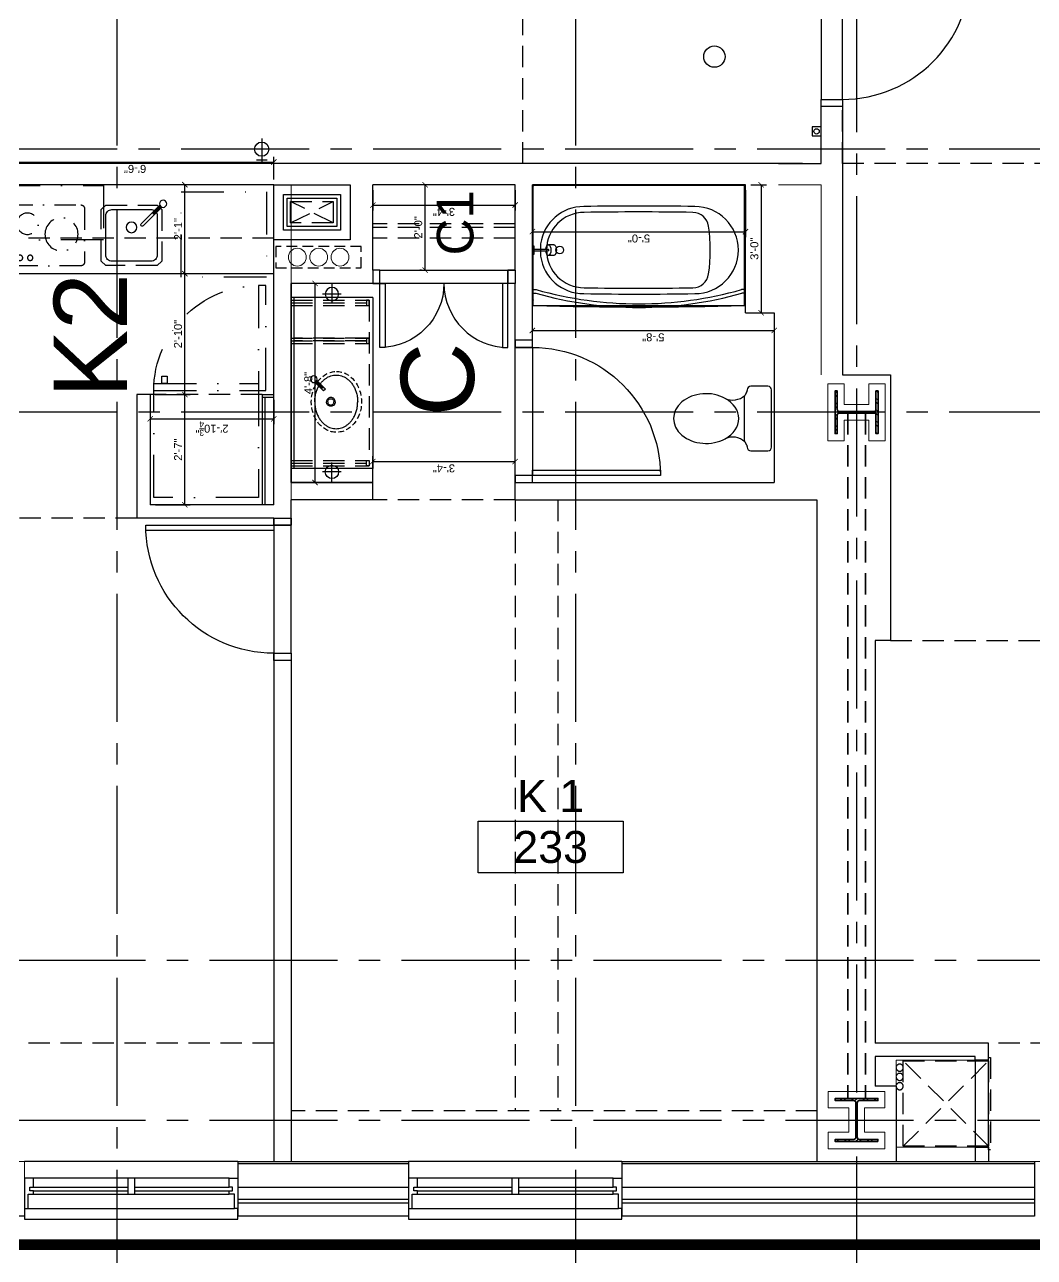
# Model space of a CAD drawing. Header units: inches. Extents: x 12000 to 16048, y 0 to 3185.
# Drawn here: x 15200 to 15484, y 805.7 to 1152.3 of the extents above; entities that cross this region are included whole.
import ezdxf
from ezdxf.enums import TextEntityAlignment as Align

# ---------------------------------------------------------------- set-up
doc = ezdxf.new("R2010")
doc.units = ezdxf.units.IN
doc.header["$LTSCALE"] = 48
doc.header["$MEASUREMENT"] = 0
for name, pattern in [('CENTER2', [1.125, 0.75, -0.125, 0.125, -0.125]), ('DASHDOT2', [0.5, 0.25, -0.125, 0, -0.125]), ('HIDDEN', [0.375, 0.25, -0.125]), ('HIDDEN2', [0.1875, 0.125, -0.0625]), ('PHANTOM2', [1.25, 0.625, -0.125, 0.125, -0.125, 0.125, -0.125])]:
    doc.linetypes.add(name, pattern=pattern)
for name, color, linetype in [('_0_Objects', 8, 'Continuous'), ('A-Clng Mtd Light Fixture', 8, 'Continuous'), ('A-Door', 8, 'Continuous'), ('A-Door-Head', 8, 'Continuous'), ('A-Eqpm', 8, 'Continuous'), ('A-Eqpm-NIC', 8, 'DASHDOT2'), ('A-Flor-ADA', 8, 'PHANTOM2'), ('A-Flor-Case', 8, 'Continuous'), ('A-Flor-Case-Hidden', 8, 'HIDDEN2'), ('A-Flor-Outline', 8, 'Continuous'), ('A-Flor-Ovhd', 8, 'HIDDEN2'), ('A-Flor-Pfix', 8, 'Continuous'), ('A-Flor-Soffit', 8, 'HIDDEN2'), ('A-Flor-Spcl', 8, 'Continuous'), ('A-Flor-Wall Mtd Fixture', 8, 'Continuous'), ('A-Glaz', 8, 'Continuous'), ('A-Glaz-Sill', 8, 'Continuous'), ('A-Grid(3-32)', 8, 'CENTER2'), ('A-HVAC', 8, 'HIDDEN2'), ('A-Site-Property', 8, 'PHANTOM2'), ('A-Tag-Rm(3-32)', 8, 'Continuous'), ('A-Wall-Full', 8, 'Continuous'), ('A-Wall-Hatch', 8, 'Continuous')]:
    doc.layers.add(name, color=color, linetype=linetype)
for name, color, linetype, lineweight in [('A-Detl-Hatch', 8, 'Continuous', 18), ('S-Detl-Hatch', 8, 'Continuous', 18), ('S-Detl-Wide', 8, 'Continuous', 35)]:
    doc.layers.add(name, color=color, linetype=linetype, lineweight=lineweight)
doc.layers.add('G-Anno-Nplt', color=8, linetype='Continuous', lineweight=18, plot=False)
doc.layers.add('G-Anno-View', color=8, linetype='Continuous', lineweight=18, plot=False)
doc.styles.add('G1DIM', font='arial.ttf')
doc.styles.get("Standard").update_dxf_attribs({"font": 'arial.ttf'})
doc.dimstyles.new('Aec-Arch-I-96', dxfattribs={"dimscale": 96, "dimtxt": 0.09375, "dimasz": 0.0625, "dimexe": 0.0625, "dimexo": 0.0625, "dimgap": 0.03125, "dimtad": 1, "dimdec": 3, "dimzin": 3, "dimdsep": 46, "dimlunit": 4, "dimtxsty": 'G1DIM', "dimblk": 'ARCHTICK', "dimcen": 0.09375, "dimclrd": 256, "dimclre": 256, "dimclrt": 256, "dimazin": 2, "dimtfac": 0.75, "dimtdec": 3, "dimtix": 1, "dimtmove": 2, "dimatfit": 2, "dimldrblk": 'OPEN90', "dimfxl": 0.0625, "dimtolj": 1, "dimtzin": 0, "dimarcsym": 0})

# ---------------------------------------------------------------- blocks, each defined once
blk = doc.blocks.new('EXTERIOR WINDOW')
at = {"layer": 'A-Glaz'}
for p, q in [((3829.83, -10349.67), (3856.33, -10349.67)), ((3829.83, -10350.67), (3856.33, -10350.67)), ((3829.83, -10351.67), (3884.83, -10351.67)), ((3858.33, -10349.67), (3884.83, -10349.67)), ((3858.33, -10350.67), (3884.83, -10350.67))]:
    blk.add_line(p, q, dxfattribs=at)
for points in [[(3829.83, -10349.67), (3829.83, -10347.17), (3827.33, -10347.17), (3827.33, -10355.67), (3828.33, -10355.67), (3828.33, -10351.67), (3829.83, -10351.67), (3829.83, -10350.67), (3828.83, -10350.67), (3828.83, -10349.67), (3829.83, -10349.67)], [(3884.83, -10349.67), (3884.83, -10347.17), (3887.33, -10347.17), (3887.33, -10355.67), (3886.33, -10355.67), (3886.33, -10351.67), (3884.83, -10351.67), (3884.83, -10350.67), (3885.83, -10350.67), (3885.83, -10349.67), (3884.83, -10349.67)]]:
    blk.add_lwpolyline(points, dxfattribs=at)
blk.add_lwpolyline([(3858.33, -10347.17), (3856.33, -10347.17), (3856.33, -10351.67), (3858.33, -10351.67)], close=True, dxfattribs=at)
at = {"layer": 'A-Glaz-Sill'}
for p, q in [((3887.33, -10342.42), (3827.33, -10342.42)), ((3884.83, -10347.17), (3829.83, -10347.17)), ((3828.33, -10355.67), (3886.33, -10355.67))]:
    blk.add_line(p, q, dxfattribs=at)
blk.add_lwpolyline([(3827.33, -10355.67), (3827.33, -10358.67), (3887.33, -10358.67), (3887.33, -10355.67)], dxfattribs=at)
blk = doc.blocks.new('2ND FLOOR CORE & SHELL')
at = {"layer": 'A-Wall-Full'}
for p, q in [((11244.5, -9209.36), (11244.5, -9224.73)), ((11244.5, -9209.38), (11292.5, -9209.38)), ((11292.5, -9209.36), (11292.5, -9224.73)), ((11352.5, -9209.36), (11352.5, -9224.73)), ((11352.5, -9209.38), (11468.5, -9209.38)), ((11468.5, -9209.38), (11468.5, -9224.75)), ((11184.5, -9224.75), (11080.5, -9224.75)), ((11292.5, -9224.75), (11244.5, -9224.75)), ((11468.5, -9224.75), (11352.5, -9224.75))]:
    blk.add_line(p, q, dxfattribs=at)
at = {"layer": 'A-Wall-Hatch'}
for p, q in [((11244.5, -9210), (11292.5, -9210)), ((11352.5, -9210), (11468.5, -9210)), ((11244.5, -9216.63), (11292.5, -9216.63)), ((11352.5, -9216.63), (11468.5, -9216.63)), ((11292.5, -9220.13), (11244.5, -9220.13)), ((11292.5, -9221.13), (11244.5, -9221.13)), ((11468.5, -9220.13), (11352.5, -9220.13)), ((11468.5, -9221.13), (11352.5, -9221.13))]:
    blk.add_line(p, q, dxfattribs=at)
for p in [(7357.17, 1133.05), (7465.17, 1133.05)]:
    blk.add_blockref('EXTERIOR WINDOW', p)
blk = doc.blocks.new('*U10')
at = {"layer": 'A-Detl-Hatch'}
h = blk.add_hatch(dxfattribs=at)
h.set_pattern_fill('ANSI32', color=256, scale=6, style=0)
h.set_pattern_definition([(45, (0, -6.06), (-1.591, 1.591), []), (45, (1.0607, -6.06), (-1.591, 1.591), [])])
edge = h.paths.add_edge_path()
edge.add_line((6, -12.12), (6, -11.515))
edge.add_line((6, -11.515), (0.795, -11.515))
edge.add_arc((0.795, -10.915), 0.6, 180, 270, ccw=False)
edge.add_line((0.195, -10.915), (0.195, -1.205))
edge.add_arc((0.795, -1.205), 0.6, 90, 180, ccw=False)
edge.add_line((0.795, -0.605), (6, -0.605))
edge.add_line((6, -0.605), (6, 0))
edge.add_line((6, 0), (-6, 0))
edge.add_line((-6, 0), (-6, -0.605))
edge.add_line((-6, -0.605), (-0.795, -0.605))
edge.add_arc((-0.795, -1.205), 0.6, 0, 90, ccw=False)
edge.add_line((-0.195, -1.205), (-0.195, -10.915))
edge.add_arc((-0.795, -10.915), 0.6, 270, 360, ccw=False)
edge.add_line((-0.795, -11.515), (-6, -11.515))
edge.add_line((-6, -11.515), (-6, -12.12))
edge.add_line((-6, -12.12), (6, -12.12))
at = {"linetype": 'ByBlock'}
blk.add_lwpolyline([(6, -12.12), (6, -11.515), (0.795, -11.515, -0.4142136), (0.195, -10.915), (0.195, -1.205, -0.4142136), (0.795, -0.605), (6, -0.605), (6, 0), (-6, 0), (-6, -0.605), (-0.795, -0.605, -0.4142136), (-0.195, -1.205), (-0.195, -10.915, -0.4142136), (-0.795, -11.515), (-6, -11.515), (-6, -12.12)], format="xyb", close=True, dxfattribs=at)
blk = doc.blocks.new('W12X65')
at = {"layer": 'S-Detl-Hatch'}
blk.add_lwpolyline([(13860.59, -7310.28), (13860.59, -7305.67), (13854.79, -7305.67), (13854.79, -7298.76), (13860.59, -7298.76), (13860.59, -7294.16), (13844.59, -7294.16), (13844.59, -7298.76), (13850.4, -7298.76), (13850.4, -7305.67), (13844.59, -7305.67), (13844.59, -7310.28)], close=True, dxfattribs=at)
at = {"layer": 'S-Detl-Wide'}
blk.add_blockref('*U10', (13852.59, -7296.16), dxfattribs=at)
blk = doc.blocks.new('2ND FLOOR - STRUCTURAL GRID')
at = {"layer": 'A-Grid(3-32)'}
for p, q in [((11210.5, -9409.77), (11210.5, -7426.01)), ((11339.5, -9409.77), (11339.5, -7426.01)), ((11418.5, -7426.01), (11418.5, -9409.77)), ((11912.5, -8924.75), (8104.5, -8924.75)), ((11912.5, -8998.75), (8104.5, -8998.75)), ((8104.5, -9152.75), (11912.5, -9152.75)), ((8104.5, -9197.75), (11912.5, -9197.75))]:
    blk.add_line(p, q, dxfattribs=at)
at = {"layer": 'S-Detl-Wide', "linetype": 'HIDDEN2'}
for p, q in [((11416, -8998.95), (11416, -9191.69)), ((11421, -8998.95), (11421, -9191.69))]:
    blk.add_line(p, q, dxfattribs=at)
at = {"rotation": 90}
blk.add_blockref('W12X65', (4116.28, -22851.34), dxfattribs=at)
blk.add_blockref('W12X65', (-2434.1, -1895.53))
blk = doc.blocks.new('36in door')
blk.add_lwpolyline([(-1.5, -36), (0, -36), (0, 0), (-1.5, 0)], close=True)
blk.add_arc((0, 0), 36, 180, 270)
blk = doc.blocks.new('HVAC UNIT NICHE')
at = {"layer": 'A-Door-Head'}
blk.add_lwpolyline([(4, 0), (28.5, 0), (28.5, -3.75), (4, -3.75)], close=True, dxfattribs=at)
at = {"layer": 'A-HVAC'}
for p, q in [((4.25, 0), (28.25, -24)), ((4.25, -24), (28.25, 0))]:
    blk.add_line(p, q, dxfattribs=at)
for points in [[(3.25, 0), (29.25, 0), (29.25, 0.5), (3.25, 0.5)], [(4.25, -24), (28.25, -24), (28.25, 0), (4.25, 0)]]:
    blk.add_lwpolyline(points, close=True, dxfattribs=at)
for centre in [(21.13, -25), (23.75, -25), (26.36, -25)]:
    blk.add_circle(centre, 1, dxfattribs=at)
at = {"layer": 'A-Wall-Full'}
for p, q in [((4, 0), (0, 0)), ((4, -3.75), (4, 0)), ((28.5, 0), (33.25, 0)), ((28.5, -3.75), (28.5, 0)), ((33.25, 0), (33.25, -26)), ((4, -3.75), (0, -3.75)), ((28.5, -3.75), (29.5, -3.75)), ((29.5, -3.75), (29.5, -26))]:
    blk.add_line(p, q, dxfattribs=at)
at = {"layer": 'G-Anno-Nplt'}
blk.add_lwpolyline([(4, 0), (4, -26), (28.5, -26), (28.5, 0)], close=True, dxfattribs=at)
blk = doc.blocks.new('ADA King Suite')
at = {"layer": 'A-Door'}
blk.add_lwpolyline([(0, -47), (0, -45), (6, -45), (6, -47)], close=True, dxfattribs=at)
at = {"layer": 'A-Door-Head'}
blk.add_lwpolyline([(0, -9), (0, -45), (6, -45), (6, -9)], close=True, dxfattribs=at)
at = {"layer": 'A-Flor-ADA', "linetype": 'HIDDEN2'}
blk.add_lwpolyline([(6, -9), (66, -9), (66, -63), (6, -63)], close=True, dxfattribs=at)
at = {"layer": 'A-Flor-Soffit'}
for p, q in [((19.56, -197.12), (136.89, -197.12)), ((136.89, -310.37), (47.13, -310.37))]:
    blk.add_line(p, q, dxfattribs=at)
at = {"layer": 'A-Wall-Full'}
for p, q in [((0, -63), (0, -45)), ((0, -45), (6, -45)), ((6, -45), (6, -122.45)), ((-11.95, -63), (0, -63)), ((6, -122.45), (19.56, -122.45)), ((19.56, -122.45), (19.56, -197.12)), ((19.56, -197.12), (15.25, -197.12)), ((15.25, -197.12), (15.25, -310.37)), ((21.13, -310.37), (15.25, -310.37)), ((21.13, -314.12), (15.25, -314.12)), ((15.25, -314.12), (15.25, -322.44)), ((21.13, -322.44), (15.25, -322.44)), ((21.13, -322.44), (21.13, -343.62))]:
    blk.add_line(p, q, dxfattribs=at)
at = {"layer": 'G-Anno-Nplt'}
for p, q in [((-11.95, -69), (0, -69)), ((0, -69), (0, -122.45)), ((-11.95, -343.62), (267.64, -343.62))]:
    blk.add_line(p, q, dxfattribs=at)
at = {"xscale": -1, "rotation": 270}
blk.add_blockref('HVAC UNIT NICHE', (47.13, -343.62), dxfattribs=at)
at = {"layer": 'A-Door', "extrusion": (0, 0, -1), "xscale": -1, "zscale": -1, "rotation": 270}
blk.add_blockref('36in door', (-6, -9), dxfattribs=at)
blk = doc.blocks.new('refrigerator')
blk.add_line((-30.125, 0), (-30.125, -29.5))
for points in [[(-32.125, -29.5), (0, -29.5), (0, 0), (-32.125, 0)], [(-34.125, -3.75), (-32.125, -3.75), (-32.125, -2.25), (-34.125, -2.25)], [(-59.625, -31.5), (-59.625, -29.5), (-30.125, -29.5), (-30.125, -31.5)]]:
    blk.add_lwpolyline(points, close=True)
blk.add_arc((-30.125, -29.5), 29.5, 90, 183.88744)
blk = doc.blocks.new('kitchen faucet')
for p, q in [((0.93, 0.38), (8.38, 0.38)), ((1, 0.12), (4, 0.12)), ((4, -0.12), (4, 0.12)), ((0.93, -0.38), (8.38, -0.38)), ((1, -0.12), (4, -0.12))]:
    blk.add_line(p, q)
blk.add_circle((0, 0), 1)
blk.add_arc((8.38, 0), 0.375, 270, 90)
blk = doc.blocks.new('kitchen sink')
blk.add_lwpolyline([(-14.94, -6.97, 0.143329), (-14, -7.25), (-3, -7.25, 0.414214), (-1.25, -5.5), (-1.25, 5.5, 0.414214), (-3, 7.25), (-14, 7.25, 0.414214), (-15.75, 5.5), (-15.75, -5.5, 0.143329), (-15.47, -6.44, 0.143329)], format="xyb")
blk.add_circle((-10.75, 0), 1.5)
at = {"layer": 'A-Flor-Case-Hidden'}
for p, q in [((-15.75, 8.5), (-17, 7.25)), ((-1.25, 8.5), (0, 7.25)), ((-16.64, -7.61), (-17, -7.25)), ((-15.75, -8.5), (-16.11, -8.14)), ((-1.25, -8.5), (0, -7.25))]:
    blk.add_line(p, q, dxfattribs=at)
for points in [[(-17, 7.25), (-17, -7.25)], [(-1.25, 8.5), (-15.75, 8.5)], [(0, -7.25), (0, 7.25)], [(-15.75, -8.5), (-1.25, -8.5)]]:
    blk.add_lwpolyline(points, dxfattribs=at)
at = {"rotation": 45.00000000000001}
blk.add_blockref('kitchen faucet', (-17.38, -8.88), dxfattribs=at)
blk = doc.blocks.new('cooktop')
at = {"ltscale": 0.5}
blk.add_lwpolyline([(-7.56, -21.5), (7.56, -21.5, 0.414214), (8.56, -20.5), (8.56, -1, 0.414214), (7.56, 0), (-7.56, 0, 0.414214), (-8.56, -1), (-8.56, -20.5, 0.414214)], format="xyb", close=True, dxfattribs=at)
for centre, radius in [((-3.27, -5.47), 3), ((6.32, -3.4), 0.75), ((6.32, -6.24), 0.75), ((-0.31, -15.05), 4.66)]:
    blk.add_circle(centre, radius, dxfattribs=at)
blk = doc.blocks.new('_ArchTick')
at = {"linetype": 'ByBlock', "const_width": 0.15}
blk.add_lwpolyline([(-0.5, -0.5), (0.5, 0.5)], dxfattribs=at)
blk = doc.blocks.new('*D134')
at = {"layer": 'Defpoints', "transparency": 16777216}
for p in [(-90, 34.75), (-59, 34.87), (-59, 25.02)]:
    blk.add_point(p, dxfattribs=at)
at = {"layer": 'G-Anno-Nplt', "lineweight": -2, "transparency": 16777216}
for p, q in [((-90, 33.25), (-90, 23.52)), ((-59, 33.37), (-59, 23.52)), ((-90, 25.02), (-59, 25.02))]:
    blk.add_line(p, q, dxfattribs=at)
at = {"layer": 'G-Anno-Nplt', "lineweight": -2, "transparency": 16777216, "xscale": 1.5, "yscale": 1.5, "zscale": 1.5, "rotation": 180}
blk.add_blockref('_ArchTick', (-90, 25.02), dxfattribs=at)
at = {"layer": 'G-Anno-Nplt', "lineweight": -2, "transparency": 16777216, "xscale": 1.5, "yscale": 1.5, "zscale": 1.5}
blk.add_blockref('_ArchTick', (-59, 25.02), dxfattribs=at)
at = {"layer": 'G-Anno-Nplt', "transparency": 16777216, "insert": (-74.5, 26.9), "char_height": 2.25, "attachment_point": 5, "style": 'G1DIM'}
blk.add_mtext('\\A1;2\'-7"', dxfattribs=at)
blk = doc.blocks.new('_Open90')
at = {"linetype": 'ByBlock', "lineweight": -2}
for p, q in [((0, 0), (-1, 0)), ((-0.5, 0.5), (0, 0)), ((0, 0), (-0.5, -0.5))]:
    blk.add_line(p, q, dxfattribs=at)
blk = doc.blocks.new('*D135')
at = {"layer": 'Defpoints', "transparency": 16777216}
for p in [(-59, 34.75), (-25, 34.75), (-25, 25.02)]:
    blk.add_point(p, dxfattribs=at)
at = {"layer": 'G-Anno-Nplt', "lineweight": -2, "transparency": 16777216}
for p, q in [((-59, 33.25), (-59, 23.52)), ((-25, 33.25), (-25, 23.52)), ((-59, 25.02), (-25, 25.02))]:
    blk.add_line(p, q, dxfattribs=at)
at = {"layer": 'G-Anno-Nplt', "lineweight": -2, "transparency": 16777216, "xscale": 1.5, "yscale": 1.5, "zscale": 1.5, "rotation": 180}
blk.add_blockref('_ArchTick', (-59, 25.02), dxfattribs=at)
at = {"layer": 'G-Anno-Nplt', "lineweight": -2, "transparency": 16777216, "xscale": 1.5, "yscale": 1.5, "zscale": 1.5}
blk.add_blockref('_ArchTick', (-25, 25.02), dxfattribs=at)
at = {"layer": 'G-Anno-Nplt', "transparency": 16777216, "insert": (-42, 26.92), "char_height": 2.25, "attachment_point": 5, "style": 'G1DIM'}
blk.add_mtext('\\A1;2\'-10"', dxfattribs=at)
blk = doc.blocks.new('*D136')
at = {"layer": 'Defpoints', "transparency": 16777216}
for p in [(-59, 34.75), (-65.84, 0), (-59, 0)]:
    blk.add_point(p, dxfattribs=at)
at = {"layer": 'G-Anno-Nplt', "lineweight": -2, "transparency": 16777216}
for p, q in [((-60.5, 34.75), (-67.34, 34.75)), ((-65.84, 34.75), (-65.84, 0)), ((-60.5, 0), (-67.34, 0))]:
    blk.add_line(p, q, dxfattribs=at)
at = {"layer": 'G-Anno-Nplt', "lineweight": -2, "transparency": 16777216, "xscale": 1.5, "yscale": 1.5, "zscale": 1.5}
for p, rotation in [((-65.84, 34.75), 90), ((-65.84, 0), 270)]:
    blk.add_blockref('_ArchTick', p, dxfattribs=dict(at, rotation=rotation))
at = {"layer": 'G-Anno-Nplt', "transparency": 16777216, "insert": (-68.6, 17.37), "char_height": 2.25, "attachment_point": 5, "rotation": 90, "style": 'G1DIM'}
blk.add_mtext('\\A1;2\'-10{\\H0.750000x;\\S3/4;}"', dxfattribs=at)
blk = doc.blocks.new('*D137')
at = {"layer": 'Defpoints', "transparency": 16777216}
for p in [(-25, 25.02), (0, 25.02), (0, 25.02)]:
    blk.add_point(p, dxfattribs=at)
at = {"layer": 'G-Anno-Nplt', "lineweight": -2, "transparency": 16777216}
blk.add_line((-25, 25.02), (0, 25.02), dxfattribs=at)
at = {"layer": 'G-Anno-Nplt', "lineweight": -2, "transparency": 16777216, "xscale": 1.5, "yscale": 1.5, "zscale": 1.5, "rotation": 180}
blk.add_blockref('_ArchTick', (-25, 25.02), dxfattribs=at)
at = {"layer": 'G-Anno-Nplt', "lineweight": -2, "transparency": 16777216, "xscale": 1.5, "yscale": 1.5, "zscale": 1.5}
blk.add_blockref('_ArchTick', (0, 25.02), dxfattribs=at)
at = {"layer": 'G-Anno-Nplt', "transparency": 16777216, "insert": (-12.5, 26.9), "char_height": 2.25, "attachment_point": 5, "style": 'G1DIM'}
blk.add_mtext('\\A1;2\'-1"', dxfattribs=at)
blk = doc.blocks.new('*D138')
at = {"layer": 'Defpoints', "transparency": 16777216}
for p in [(0, 78), (0, 0), (6.36, 0)]:
    blk.add_point(p, dxfattribs=at)
at = {"layer": 'G-Anno-Nplt', "lineweight": -2, "transparency": 16777216}
for p, q in [((1.5, 78), (7.86, 78)), ((6.36, 78), (6.36, 0)), ((1.5, 0), (7.86, 0))]:
    blk.add_line(p, q, dxfattribs=at)
at = {"layer": 'G-Anno-Nplt', "lineweight": -2, "transparency": 16777216, "xscale": 1.5, "yscale": 1.5, "zscale": 1.5}
for p, rotation in [((6.36, 78), 90), ((6.36, 0), 270)]:
    blk.add_blockref('_ArchTick', p, dxfattribs=dict(at, rotation=rotation))
at = {"layer": 'G-Anno-Nplt', "transparency": 16777216, "insert": (4.46, 39), "char_height": 2.25, "attachment_point": 5, "rotation": 90, "style": 'G1DIM'}
blk.add_mtext('\\A1;6\'-6"', dxfattribs=at)
blk = doc.blocks.new('shower head')
for p, q in [((0.5, 0.25), (4.48, 0.25)), ((6.04, 1.5), (4.5, 1.5)), ((0.5, -0.25), (4.48, -0.25)), ((6.02, -1.5), (4.49, -1.5))]:
    blk.add_line(p, q)
blk.add_lwpolyline([(0, -1.12), (0.5, -1.12), (0.5, 1.12), (0, 1.12)], close=True)
at = {"extrusion": (0, 0, -1)}
for centre, start_param, end_param in [((4.5, 0), 4.878708, 10.826996), ((6.02, 0), 6.265998, 9.430839)]:
    blk.add_ellipse(centre, major_axis=(0, 1.5), ratio=0.483735, start_param=start_param, end_param=end_param, dxfattribs=at)
blk.add_open_spline([(4.48, 0.25), (4.49, 0.2), (4.49, 0.16), (4.49, 0.11), (4.5, 0.04), (4.5, -0.04), (4.49, -0.11), (4.49, -0.16), (4.49, -0.21), (4.48, -0.25)], degree=3, knots=[7.6339989, 7.6339989, 7.6339989, 7.6339989, 7.7552894, 7.7552894, 7.7552894, 7.9540134, 7.9540134, 7.9540134, 8.074038, 8.074038, 8.074038, 8.074038])
blk = doc.blocks.new('shower curtain rod')
for p, q in [((-59.75, 0), (-60, 0)), ((-59.75, -2.5), (-59.75, 0)), ((-0.25, 0), (0, 0)), ((-0.25, -2.5), (-0.25, 0)), ((-59.75, -2.5), (-60, -2.5)), ((-59.75, -0.75), (-58.86, -0.75)), ((-59.75, -1.75), (-59, -1.75)), ((-0.25, -0.75), (-1.14, -0.75)), ((-0.25, -1.75), (-1, -1.75)), ((-0.25, -2.5), (0, -2.5))]:
    blk.add_line(p, q)
for centre, radius, start, end in [((-30, 101.37), 107.12, 254.2934, 285.7066), ((-30, 101.34), 106.09, 254.2167, 285.7833)]:
    blk.add_arc(centre, radius, start, end)
blk = doc.blocks.new('tub plan')
for p, q in [((0.12, -32.25), (0.12, -0.31)), ((59.44, -0.12), (0.31, -0.12)), ((59.63, -32.25), (59.63, -0.31)), ((2.25, -16.5), (2.25, -20)), ((-0.07, -33.87), (59.81, -33.87)), ((0.19, -33.86), (0.19, -32.36)), ((59.56, -33.86), (59.56, -32.36))]:
    blk.add_line(p, q)
blk.add_circle((7.62, -18.25), 1.09)
for centre, radius, start, end in [((0.31, -0.31), 0.188, 90, 180), ((59.44, -0.31), 0.188, 0, 90), ((14.37, -18.25), 12.25, 90, 171.7868), ((30, -982.48), 976.6, 89.08325, 90.91675), ((45.62, -18.25), 12.25, 270, 90), ((14.5, -18.25), 10.59, 90, 180), ((29.77, -940.73), 933.2, 89.06218, 90.93782), ((45.05, -12.16), 4.5, 8.0478, 90), ((1.97, -18.25), 48, 351.9522, 8.0478), ((14.37, -18.25), 12.25, 188.2132, 270), ((14.5, -18.25), 10.59, 180, 270), ((45.05, -24.34), 4.5, 270, 351.9522), ((30, 945.98), 976.6, 269.08325, 270.91675), ((29.77, 904.23), 933.2, 269.06218, 270.93782), ((0.25, -32.25), 0.13, 180, 241.143), ((0.25, -33.69), 0.13, 246.6399, 270), ((29.87, 1136.13), 1170.38, 268.54955, 271.45045), ((59.5, -32.25), 0.13, 298.857, 0), ((59.81, -33.81), 0.06, 270, 0)]:
    blk.add_arc(centre, radius, start, end)
at = {"layer": 'A-Flor-Pfix'}
blk.add_blockref('shower head', (-0.07, -18.25), dxfattribs=at)
at = {"layer": 'A-Flor-Spcl'}
blk.add_blockref('shower curtain rod', (59.87, -28.62), dxfattribs=at)
blk = doc.blocks.new('Toiliet American Std Cadet Pro')
for p, q in [((0, 8.06), (0, -8.06)), ((5.84, 9.06), (1, 9.06)), ((6.84, 7.9), (6.84, 8.06)), ((7.53, 6.52), (7, 7.36)), ((7.69, -5.98), (7.69, 5.98)), ((7, -7.36), (7.53, -6.52)), ((1, -9.06), (5.84, -9.06)), ((6.84, -8.06), (6.84, -7.9))]:
    blk.add_line(p, q)
for centre, radius, start, end in [((1, 8.06), 1, 90, 180), ((5.84, 8.06), 1, 0, 90), ((7.84, 7.9), 1, 180, 212.4157), ((6.69, 5.98), 1, 0, 32.4157), ((10.89, 10.1), 4.91, 226.8784, 295.5831), ((10.89, -10.1), 4.91, 64.417, 133.1217), ((6.69, -5.98), 1, 327.5844, 0), ((1, -8.06), 1, 180, 270), ((5.84, -8.06), 1, 270, 0), ((7.84, -7.9), 1, 147.5844, 180)]:
    blk.add_arc(centre, radius, start, end)
for start_param, end_param in [(4.086017, 8.480354), (2.197169, 4.086017)]:
    blk.add_ellipse((18.39, 0), major_axis=(9.17, 0), ratio=0.762999, start_param=start_param, end_param=end_param)
blk = doc.blocks.new('wall sconce')
for p, q in [((-1, 0), (4.625, 0)), ((2, -2.625), (2, 2.625))]:
    blk.add_line(p, q)
blk.add_circle((2, 0), 1.875)
blk = doc.blocks.new('sink1915rear')
for p, q in [((-6, -4.54), (-3.61, -6.94)), ((-5.78, -4.41), (-3.96, -6.23)), ((-5.6, -4.24), (-3.78, -6.05)), ((-5.47, -4.01), (-3.08, -6.41)), ((-3.96, -6.23), (-3.78, -6.05)), ((-3.61, -6.94), (-3.08, -6.41))]:
    blk.add_line(p, q)
blk.add_circle((-6.35, -3.67), 0.938)
for points, knots in [([(-5.07, -5.48), (-5.16, -5.54), (-5.5, -5.8), (-6.03, -6.29), (-6.6, -6.99), (-7.03, -7.71), (-7.32, -8.45), (-7.5, -9.2), (-7.56, -9.95), (-7.5, -10.7), (-7.32, -11.45), (-7.03, -12.19), (-6.6, -12.91), (-6.03, -13.61), (-5.33, -14.26), (-4.48, -14.84), (-3.5, -15.33), (-2.41, -15.7), (-1.23, -15.95), (-0.41, -15.98), (0, -15.99)], [5.387657, 5.387657, 5.387657, 5.387657, 5.72094, 6.671915, 7.55893, 8.391939, 9.182354, 9.943851, 10.690053, 11.436458, 12.198524, 12.989815, 13.823917, 14.712127, 15.664288, 16.687236, 17.780855, 18.938437, 20.147416, 21.38303, 21.38303, 21.38303, 21.38303]), ([(0, -3.91), (-0.41, -3.93), (-1.23, -3.96), (-2.41, -4.2), (-3.48, -4.57), (-4.13, -4.89), (-4.43, -5.06)], [0, 0, 0, 0, 1.238365, 2.448444, 3.606048, 4.621257, 4.621257, 4.621257, 4.621257])]:
    blk.add_open_spline(points, degree=3, knots=knots)
for points in [[(0, -3.91), (1.24, -3.99), (2.42, -4.23), (3.52, -4.61), (4.49, -5.1), (5.33, -5.68), (6.03, -6.32), (6.59, -7.01), (7.01, -7.73), (7.31, -8.46), (7.48, -9.21), (7.54, -9.95), (7.48, -10.69), (7.31, -11.44), (7.01, -12.17), (6.59, -12.89), (6.03, -13.58), (5.33, -14.22), (4.49, -14.81), (3.51, -15.3), (2.42, -15.67), (1.23, -15.91), (0, -15.99)], [(0, -9.7), (-0.48, -9.61), (-0.88, -9.34), (-1.15, -8.93), (-1.25, -8.45), (-1.15, -7.97), (-0.88, -7.57), (-0.48, -7.3), (0, -7.2)], [(0, -7.58), (-0.33, -7.64), (-0.62, -7.83), (-0.81, -8.12), (-0.87, -8.45), (-0.81, -8.79), (-0.62, -9.07), (-0.33, -9.26), (0, -9.33)], [(0, -9.7), (0.48, -9.61), (0.88, -9.34), (1.15, -8.93), (1.25, -8.45), (1.15, -7.97), (0.88, -7.57), (0.48, -7.3), (0, -7.2)], [(0, -7.58), (0.33, -7.64), (0.62, -7.83), (0.81, -8.12), (0.88, -8.45), (0.81, -8.79), (0.62, -9.07), (0.33, -9.26), (0, -9.33)]]:
    blk.add_spline(points, degree=3)
at = {"layer": 'A-Flor-Case-Hidden', "linetype": 'HIDDEN2', "ltscale": 0.25, "extrusion": (0, 0, -1)}
blk.add_ellipse((0, -10.01), major_axis=(-8.56, 0), ratio=0.824818, dxfattribs=at)
blk = doc.blocks.new('41in Std Vanity')
at = {"layer": 'A-Flor-Case'}
for p, q in [((23, 52), (0, 52)), ((0.75, 4), (0.75, 52)), ((23, 4), (23, 52)), ((23, 4), (0, 4))]:
    blk.add_line(p, q, dxfattribs=at)
at = {"layer": 'A-Flor-Case-Hidden'}
for p, q in [((0, 51.25), (22, 51.25)), ((0, 50.5), (21.25, 50.5)), ((0, 49.75), (21.25, 49.75)), ((22, 4.75), (22, 51.125)), ((0, 16.875), (21.25, 16.875)), ((0, 16.125), (21.25, 16.125)), ((0, 15.375), (22, 15.375)), ((21.25, 16.125), (0.75, 16.125)), ((21.25, 15.375), (0.75, 15.375)), ((0, 6.25), (21.25, 6.25)), ((0, 5.5), (21.25, 5.5)), ((0, 4.75), (22, 4.75))]:
    blk.add_line(p, q, dxfattribs=at)
for points in [[(21.25, 49.75), (22, 49.75), (22, 51.25), (21.25, 51.25)], [(21.25, 16.875), (22, 16.875), (22, 15.375), (21.25, 15.375)], [(21.25, 6.25), (22, 6.25), (22, 4.75), (21.25, 4.75)]]:
    blk.add_lwpolyline(points, close=True, dxfattribs=at)
at = {"layer": 'A-Wall-Full'}
for p, q in [((0, 0), (0, 56)), ((0, 56), (23, 56)), ((23, 0), (0, 0))]:
    blk.add_line(p, q, dxfattribs=at)
at = {"layer": 'A-Flor-Pfix', "rotation": 90}
blk.add_blockref('sink1915rear', (2.736, 33.312), dxfattribs=at)
at = {"layer": 'A-Flor-Wall Mtd Fixture', "xscale": -1, "rotation": 90}
blk.add_blockref('wall sconce', (11.5, 55), dxfattribs=at)
at = {"layer": 'A-Flor-Wall Mtd Fixture', "rotation": 90}
blk.add_blockref('wall sconce', (11.5, 1), dxfattribs=at)
blk = doc.blocks.new('*D100')
at = {"layer": 'Defpoints', "transparency": 16777216}
for p in [(4.88, 128.67), (60.88, 129.13), (60.88, 129.13)]:
    blk.add_point(p, dxfattribs=at)
at = {"layer": 'G-Anno-Nplt', "lineweight": -2, "transparency": 16777216}
for p, q in [((4.88, 130.17), (4.88, 130.63)), ((4.88, 129.13), (60.88, 129.13))]:
    blk.add_line(p, q, dxfattribs=at)
at = {"layer": 'G-Anno-Nplt', "lineweight": -2, "transparency": 16777216, "xscale": 1.5, "yscale": 1.5, "zscale": 1.5, "rotation": 180}
blk.add_blockref('_ArchTick', (4.88, 129.13), dxfattribs=at)
at = {"layer": 'G-Anno-Nplt', "lineweight": -2, "transparency": 16777216, "xscale": 1.5, "yscale": 1.5, "zscale": 1.5}
blk.add_blockref('_ArchTick', (60.88, 129.13), dxfattribs=at)
at = {"layer": 'G-Anno-Nplt', "transparency": 16777216, "insert": (32.88, 131.03), "char_height": 2.25, "attachment_point": 5, "style": 'G1DIM'}
blk.add_mtext('\\A1;4\'-8"', dxfattribs=at)
blk = doc.blocks.new('*D101')
at = {"layer": 'Defpoints', "transparency": 16777216}
for p in [(0, 112.88), (0, 72.88), (10.78, 72.88)]:
    blk.add_point(p, dxfattribs=at)
at = {"layer": 'G-Anno-Nplt', "lineweight": -2, "transparency": 16777216}
for p, q in [((1.5, 112.88), (12.28, 112.88)), ((10.78, 112.88), (10.78, 72.88)), ((1.5, 72.88), (12.28, 72.88))]:
    blk.add_line(p, q, dxfattribs=at)
at = {"layer": 'G-Anno-Nplt', "lineweight": -2, "transparency": 16777216, "xscale": 1.5, "yscale": 1.5, "zscale": 1.5}
for p, rotation in [((10.78, 112.88), 90), ((10.78, 72.88), 270)]:
    blk.add_blockref('_ArchTick', p, dxfattribs=dict(at, rotation=rotation))
at = {"layer": 'G-Anno-Nplt', "transparency": 16777216, "insert": (8.88, 92.88), "char_height": 2.25, "attachment_point": 5, "rotation": 90, "style": 'G1DIM'}
blk.add_mtext('\\A1;3\'-4"', dxfattribs=at)
blk = doc.blocks.new('*D102')
at = {"layer": 'Defpoints', "transparency": 16777216}
for p in [(47.64, 68), (47.64, 0), (47.64, 0)]:
    blk.add_point(p, dxfattribs=at)
at = {"layer": 'G-Anno-Nplt', "lineweight": -2, "transparency": 16777216}
blk.add_line((47.64, 68), (47.64, 0), dxfattribs=at)
at = {"layer": 'G-Anno-Nplt', "lineweight": -2, "transparency": 16777216, "xscale": 1.5, "yscale": 1.5, "zscale": 1.5}
for p, rotation in [((47.64, 68), 90), ((47.64, 0), 270)]:
    blk.add_blockref('_ArchTick', p, dxfattribs=dict(at, rotation=rotation))
at = {"layer": 'G-Anno-Nplt', "transparency": 16777216, "insert": (45.74, 34), "char_height": 2.25, "attachment_point": 5, "rotation": 90, "style": 'G1DIM'}
blk.add_mtext('\\A1;5\'-8"', dxfattribs=at)
blk = doc.blocks.new('*D103')
at = {"layer": 'Defpoints', "transparency": 16777216}
for p in [(52.62, 7.98), (88.62, 8.06), (52.62, 3.66)]:
    blk.add_point(p, dxfattribs=at)
at = {"layer": 'G-Anno-Nplt', "lineweight": -2, "transparency": 16777216}
for p, q in [((52.62, 6.48), (52.62, 2.16)), ((88.62, 3.66), (52.62, 3.66)), ((88.62, 6.56), (88.62, 2.16))]:
    blk.add_line(p, q, dxfattribs=at)
at = {"layer": 'G-Anno-Nplt', "lineweight": -2, "transparency": 16777216, "xscale": 1.5, "yscale": 1.5, "zscale": 1.5, "rotation": 180}
blk.add_blockref('_ArchTick', (52.62, 3.66), dxfattribs=at)
at = {"layer": 'G-Anno-Nplt', "lineweight": -2, "transparency": 16777216, "xscale": 1.5, "yscale": 1.5, "zscale": 1.5}
blk.add_blockref('_ArchTick', (88.62, 3.66), dxfattribs=at)
at = {"layer": 'G-Anno-Nplt', "transparency": 16777216, "insert": (70.62, 5.56), "char_height": 2.25, "attachment_point": 5, "style": 'G1DIM'}
blk.add_mtext('\\A1;3\'-0"', dxfattribs=at)
blk = doc.blocks.new('*D104')
at = {"layer": 'Defpoints', "transparency": 16777216}
for p in [(88.62, 68), (75.42, 8.06), (88.62, 8.06)]:
    blk.add_point(p, dxfattribs=at)
at = {"layer": 'G-Anno-Nplt', "lineweight": -2, "transparency": 16777216}
for p, q in [((87.12, 68), (73.92, 68)), ((75.42, 68), (75.42, 8.06)), ((87.12, 8.06), (73.92, 8.06))]:
    blk.add_line(p, q, dxfattribs=at)
at = {"layer": 'G-Anno-Nplt', "lineweight": -2, "transparency": 16777216, "xscale": 1.5, "yscale": 1.5, "zscale": 1.5}
for p, rotation in [((75.42, 68), 90), ((75.42, 8.06), 270)]:
    blk.add_blockref('_ArchTick', p, dxfattribs=dict(at, rotation=rotation))
at = {"layer": 'G-Anno-Nplt', "transparency": 16777216, "insert": (73.52, 38.03), "char_height": 2.25, "attachment_point": 5, "rotation": 90, "style": 'G1DIM'}
blk.add_mtext('\\A1;5\'-0"', dxfattribs=at)
blk = doc.blocks.new('18in door')
blk.add_lwpolyline([(0, 0), (1.5, 0), (1.5, 18), (0, 18)], close=True)
blk.add_arc((0, 0), 18, 0, 90)
blk = doc.blocks.new('Single 12x6 HVAC Shaft')
at = {"layer": 'A-Flor-Outline'}
blk.add_lwpolyline([(3.75, 17.75), (11.75, 17.75), (11.75, 3.75), (3.75, 3.75)], close=True, dxfattribs=at)
at = {"layer": 'A-HVAC'}
for p, q in [((4.75, 16.75), (10.75, 4.75)), ((4.75, 4.75), (10.75, 16.75))]:
    blk.add_line(p, q, dxfattribs=at)
blk.add_lwpolyline([(4.75, 16.75), (10.75, 16.75), (10.75, 4.75), (4.75, 4.75)], close=True, dxfattribs=at)
at = {"layer": 'A-Wall-Full'}
for points in [[(0, 21.5), (15.5, 21.5), (15.5, 0), (0, 0)], [(2.75, 18.75), (12.75, 18.75), (12.75, 2.75), (2.75, 2.75)]]:
    blk.add_lwpolyline(points, close=True, dxfattribs=at)
blk = doc.blocks.new('Plumbing Chase')
at = {"layer": 'A-Flor-Outline', "linetype": 'HIDDEN2', "ltscale": 0.5}
blk.add_lwpolyline([(0.625, 0), (6.625, 0), (6.625, 24), (0.625, 24)], close=True, dxfattribs=at)
at = {"layer": 'G-Anno-Nplt'}
for centre in [(3.625, 18), (3.625, 12), (3.625, 6)]:
    blk.add_circle(centre, 2.5, dxfattribs=at)
blk = doc.blocks.new('*D105')
at = {"layer": 'Defpoints', "transparency": 16777216}
for p in [(0, -27.88), (-5.72, -67.88), (0, -67.88)]:
    blk.add_point(p, dxfattribs=at)
at = {"layer": 'G-Anno-Nplt', "lineweight": -2, "transparency": 16777216}
for p, q in [((-1.5, -27.88), (-7.22, -27.88)), ((-5.72, -27.88), (-5.72, -67.88)), ((-1.5, -67.88), (-7.22, -67.88))]:
    blk.add_line(p, q, dxfattribs=at)
at = {"layer": 'G-Anno-Nplt', "lineweight": -2, "transparency": 16777216, "xscale": 1.5, "yscale": 1.5, "zscale": 1.5}
for p, rotation in [((-5.72, -27.88), 90), ((-5.72, -67.88), 270)]:
    blk.add_blockref('_ArchTick', p, dxfattribs=dict(at, rotation=rotation))
at = {"layer": 'G-Anno-Nplt', "transparency": 16777216, "insert": (-7.62, -47.88), "char_height": 2.25, "attachment_point": 5, "rotation": 90, "style": 'G1DIM'}
blk.add_mtext('\\A1;3\'-4"', dxfattribs=at)
blk = doc.blocks.new('*D106')
at = {"layer": 'Defpoints', "transparency": 16777216}
for p in [(-24, -43.01), (0, -42.54), (0, -43.01)]:
    blk.add_point(p, dxfattribs=at)
at = {"layer": 'G-Anno-Nplt', "lineweight": -2, "transparency": 16777216}
for p, q in [((-24, -41.51), (-24, -41.04)), ((0, -41.51), (0, -41.04)), ((-24, -42.54), (0, -42.54))]:
    blk.add_line(p, q, dxfattribs=at)
at = {"layer": 'G-Anno-Nplt', "lineweight": -2, "transparency": 16777216, "xscale": 1.5, "yscale": 1.5, "zscale": 1.5, "rotation": 180}
blk.add_blockref('_ArchTick', (-24, -42.54), dxfattribs=at)
at = {"layer": 'G-Anno-Nplt', "lineweight": -2, "transparency": 16777216, "xscale": 1.5, "yscale": 1.5, "zscale": 1.5}
blk.add_blockref('_ArchTick', (0, -42.54), dxfattribs=at)
at = {"layer": 'G-Anno-Nplt', "transparency": 16777216, "insert": (-12, -40.64), "char_height": 2.25, "attachment_point": 5, "style": 'G1DIM'}
blk.add_mtext('\\A1;2\'-0"', dxfattribs=at)
blk = doc.blocks.new('Rm Tag')
blk.add_lwpolyline([(-0.2124, 0.0759), (0.2124, 0.0759), (0.2124, -0.0759), (-0.2124, -0.0759)], close=True)
for p in [(0, 0.2858), (0, 0.1493), (0, 0)]:
    blk.add_attdef('XXX', text='', height=0.0938).set_placement(p, align=Align.MIDDLE_CENTER)
blk = doc.blocks.new('wall sconce typ')
for p, q in [((0, 7), (0, 0)), ((3, 4), (-3, 4)), ((-1.5, 1), (1.5, 1))]:
    blk.add_line(p, q)
blk.add_circle((0, 4), 2)
blk = doc.blocks.new('guest corridor ceiling layout')
at = {"layer": 'A-Flor-Soffit'}
blk.add_line((-360, -1013), (-360, -1073), dxfattribs=at)
at = {"layer": 'A-Flor-Wall Mtd Fixture'}
blk.add_blockref('wall sconce typ', (-433.32, -1073), dxfattribs=at)
blk = doc.blocks.new('door sign light')
at = {"layer": 'A-Flor-Wall Mtd Fixture'}
blk.add_lwpolyline([(-1.25, -2.5), (1.25, -2.5), (1.25, 0), (-1.25, 0)], close=True, dxfattribs=at)
blk.add_circle((0, -1.25), 0.75, dxfattribs=at)
blk = doc.blocks.new('Suite Kitchen 1')
at = {"layer": 'A-Eqpm'}
for points in [[(-3, 82.875), (-23, 82.875), (-23, 83.375), (-3, 83.375)], [(-4, 82.875), (-22, 82.875), (-22, 79.375), (-4, 79.375)]]:
    blk.add_lwpolyline(points, close=True, dxfattribs=at)
at = {"layer": 'A-Eqpm-NIC'}
for points in [[(-0.25, 47.875), (-15.5, 47.875), (-15.5, 77.75), (-0.25, 77.75)], [(-2, 2), (-26, 2), (-26, 26), (-2, 26)]]:
    blk.add_lwpolyline(points, close=True, dxfattribs=at)
at = {"layer": 'A-Flor-Case'}
for p, q in [((-25, 78), (-25, 0)), ((-59, 3.25), (-90, 3.25)), ((-59.75, 2.5), (-90, 2.5)), ((-59.75, 3.25), (-59.75, 0)), ((-59, 3.25), (-59, 0))]:
    blk.add_line(p, q, dxfattribs=at)
at = {"layer": 'A-Flor-Ovhd'}
for p, q in [((-15, 0), (-15, 77.75)), ((-59, 3.25), (-59, 34.875))]:
    blk.add_line(p, q, dxfattribs=at)
at = {"layer": 'A-Wall-Full'}
for p, q in [((-26, 82.875), (0, 82.875)), ((-26, 78), (-26, 82.875)), ((-26, 78), (0, 78)), ((0, 0), (0, 78)), ((-93.75, 0), (-93.75, 38.5)), ((-59, 38.5), (-93.75, 38.5)), ((-59, 34.75), (-59, 38.5)), ((-59, 34.75), (-90, 34.75)), ((-90, 0), (-90, 34.75)), ((-90, 0), (0, 0))]:
    blk.add_line(p, q, dxfattribs=at)
at = {"layer": 'G-Anno-Nplt'}
blk.add_line((-90, -4.875), (0, -4.875), dxfattribs=at)
at = {"layer": 'A-Eqpm-NIC', "extrusion": (0, 0, -1), "zscale": -1}
for name, p in [('cooktop', (14.25, 74.75)), ('refrigerator', (88, 33.75))]:
    blk.add_blockref(name, p, dxfattribs=at)
at = {"layer": 'A-Flor-Pfix', "extrusion": (0, 0, -1), "zscale": -1}
blk.add_blockref('kitchen sink', (22.75, 40), dxfattribs=at)
at = {"layer": 'G-Anno-View', "insert": (-60.0267, 61.8875), "char_height": 20.58111, "width": 161.68767, "attachment_point": 1, "style": 'G1DIM'}
blk.add_mtext('K2', dxfattribs=at)
at = {"layer": 'G-Anno-Nplt'}
for base, p1, p2, picture, middle in [((6.3574, 0), (0, 78), (0, 0), '*D138', (4.4586, 39)), ((-65.8421, 0), (-59, 34.75), (-59, 0), '*D136', (-68.5984, 17.375))]:
    dim = blk.add_linear_dim(base=base, p1=p1, p2=p2, angle=90, dimstyle='Aec-Arch-I-96', override={"dimscale": 24, "dimsah": 1, "dimclrt": 256}, dxfattribs=at)
    dim.commit()
    dim.dimension.update_dxf_attribs({"geometry": picture, "text_midpoint": middle})
for base, p1, p2, picture, middle in [((-59, 25.0209), (-90, 34.75), (-59, 34.875), '*D134', (-74.5, 26.9005)), ((-25, 25.0209), (-59, 34.75), (-25, 34.75), '*D135', (-42, 26.9197)), ((0, 25.0209), (-25, 25.0209), (0, 25.0209), '*D137', (-12.5, 26.9005))]:
    dim = blk.add_linear_dim(base=base, p1=p1, p2=p2, dimstyle='Aec-Arch-I-96', override={"dimscale": 24, "dimsah": 1, "dimclrt": 256}, dxfattribs=at)
    dim.commit()
    dim.dimension.update_dxf_attribs({"geometry": picture, "text_midpoint": middle})
blk = doc.blocks.new('Suite Vanity and Bath 1')
at = {"layer": 'A-Door'}
for points in [[(6.875, 72.875), (4.875, 72.875), (4.875, 68), (6.875, 68)], [(44.875, 72.875), (42.875, 72.875), (42.875, 68), (44.875, 68)]]:
    blk.add_lwpolyline(points, close=True, dxfattribs=at)
at = {"layer": 'A-Door-Head'}
blk.add_lwpolyline([(6.875, 72.875), (42.875, 72.875), (42.875, 68), (6.875, 68)], close=True, dxfattribs=at)
at = {"layer": 'A-Flor-Soffit'}
blk.add_line((0, 72.875), (0, 112.875), dxfattribs=at)
at = {"layer": 'A-Wall-Full'}
for p, q in [((0, 112.875), (0, 135.875)), ((4.875, 135.875), (60.875, 135.875)), ((4.875, 112.875), (4.875, 135.875)), ((60.875, 110.875), (60.875, 135.875)), ((0, 112.875), (4.875, 112.875)), ((0, 72.875), (0, 0)), ((0, 72.875), (6.875, 72.875)), ((6.875, 68), (6.875, 72.875)), ((42.875, 68), (42.875, 72.875)), ((42.875, 72.875), (60.875, 72.875)), ((4.875, 68), (4.875, 0)), ((4.875, 68), (6.875, 68)), ((42.875, 68), (88.625, 68)), ((88.625, 8.06), (88.625, 68)), ((52.625, 8.06), (52.625, 0)), ((52.625, 8.06), (88.625, 8.06)), ((52.625, 0), (4.875, 0))]:
    blk.add_line(p, q, dxfattribs=at)
at = {"extrusion": (0, 0, -1), "zscale": -1, "rotation": 270}
blk.add_blockref('41in Std Vanity', (-60.875, 135.875), dxfattribs=at)
at = {"layer": 'A-Door', "extrusion": (0, 0, -1), "zscale": -1}
blk.add_blockref('36in door', (-6.875, 68), dxfattribs=at)
at = {"layer": 'A-Flor-Pfix', "extrusion": (0, 0, -1), "xscale": -1, "zscale": -1, "rotation": 90}
blk.add_blockref('tub plan', (-88.4982, 67.9332), dxfattribs=at)
at = {"layer": 'A-Flor-Pfix', "rotation": 90.00004864950782}
blk.add_blockref('Toiliet American Std Cadet Pro', (22.875, 0.75), dxfattribs=at)
at = {"layer": 'G-Anno-View', "insert": (23.4468, 105.0143), "char_height": 20.5811, "width": 161.68767, "attachment_point": 1, "style": 'G1DIM'}
blk.add_mtext('C', dxfattribs=at)
at = {"layer": 'G-Anno-Nplt'}
for base, p1, p2, picture, middle in [((60.875, 129.1324), (4.875, 128.6673), (60.875, 129.1324), '*D100', (32.875, 131.0311)), ((52.625, 3.6648), (88.625, 8.06), (52.625, 7.9826), '*D103', (70.625, 5.5644))]:
    dim = blk.add_linear_dim(base=base, p1=p1, p2=p2, dimstyle='Aec-Arch-I-96', override={"dimscale": 24, "dimsah": 1, "dimclrt": 256}, dxfattribs=at)
    dim.commit()
    dim.dimension.update_dxf_attribs({"geometry": picture, "text_midpoint": middle})
for base, p1, p2, picture, middle in [((10.7773, 72.875), (0, 112.875), (0, 72.875), '*D101', (8.8777, 92.875)), ((47.6409, 0), (47.6409, 68), (47.6409, 0), '*D102', (45.7422, 34)), ((75.4218, 8.06), (88.625, 68), (88.625, 8.06), '*D104', (73.523, 38.03))]:
    dim = blk.add_linear_dim(base=base, p1=p1, p2=p2, angle=90, dimstyle='Aec-Arch-I-96', override={"dimscale": 24, "dimsah": 1, "dimclrt": 256}, dxfattribs=at)
    dim.commit()
    dim.dimension.update_dxf_attribs({"geometry": picture, "text_midpoint": middle})
blk = doc.blocks.new('Suite Closet 1')
at = {"layer": 'A-Door'}
for points in [[(-27.75, -29.875), (-24, -29.875), (-24, -27.875), (-27.75, -27.875)], [(-27.75, -65.875), (-24, -65.875), (-24, -67.875), (-27.75, -67.875)]]:
    blk.add_lwpolyline(points, close=True, dxfattribs=at)
at = {"layer": 'A-Door-Head'}
blk.add_lwpolyline([(-27.75, -29.875), (-24, -29.875), (-24, -65.875), (-27.75, -65.875)], close=True, dxfattribs=at)
at = {"layer": 'A-Flor-Ovhd'}
for p, q in [((-15, -67.875), (-15, -27.875)), ((-12, -67.875), (-12, -27.875)), ((-11, -67.875), (-11, -27.875))]:
    blk.add_line(p, q, dxfattribs=at)
at = {"layer": 'A-Wall-Full'}
for p, q in [((-27.75, -29.875), (-24, -29.875)), ((-24, -27.875), (0, -27.875)), ((-24, -29.875), (-24, -27.875)), ((0, -67.875), (0, -27.875)), ((-27.75, -67.875), (-27.75, -65.875)), ((-27.75, -65.875), (-24, -65.875)), ((-24, -67.875), (-24, -65.875)), ((-24, -67.875), (0, -67.875))]:
    blk.add_line(p, q, dxfattribs=at)
for name, p in [('Single 12x6 HVAC Shaft', (-15.5, -21.5)), ('Plumbing Chase', (-24, -24.625))]:
    blk.add_blockref(name, p)
at = {"layer": 'A-Door', "extrusion": (0, 0, -1), "zscale": -1, "rotation": 270}
blk.add_blockref('18in door', (27.75, -29.875), dxfattribs=at)
at = {"layer": 'A-Door', "rotation": 90}
blk.add_blockref('18in door', (-27.75, -65.875), dxfattribs=at)
at = {"layer": 'G-Anno-View', "insert": (-19.8942, -45.8606), "char_height": 10.29056, "width": 80.843835, "attachment_point": 1, "style": 'G1DIM'}
blk.add_mtext('C1', dxfattribs=at)
at = {"layer": 'G-Anno-Nplt'}
dim = blk.add_linear_dim(base=(-5.7156, -67.875), p1=(0, -27.875), p2=(0, -67.875), angle=90, dimstyle='Aec-Arch-I-96', override={"dimscale": 24, "dimsah": 1, "dimclrt": 256}, dxfattribs=at)
dim.commit()
dim.dimension.update_dxf_attribs({"geometry": '*D105', "text_midpoint": (-7.6152, -47.875)})
dim = blk.add_linear_dim(base=(0, -42.5426), p1=(-24, -43.0076), p2=(0, -43.0076), dimstyle='Aec-Arch-I-96', override={"dimscale": 24, "dimsah": 1, "dimclrt": 256}, dxfattribs=at)
dim.commit()
dim.dimension.update_dxf_attribs({"geometry": '*D106', "text_midpoint": (-12, -40.6438)})
blk = doc.blocks.new('King Suite 1')
at = {"layer": 'A-Door'}
for points in [[(134.07, -101.75), (134.07, -99.75), (138.94, -99.75), (138.94, -101.75)], [(134.07, -139.75), (134.07, -137.75), (138.94, -137.75), (138.94, -139.75)]]:
    blk.add_lwpolyline(points, close=True, dxfattribs=at)
at = {"layer": 'A-Door-Head'}
blk.add_lwpolyline([(134.07, -101.75), (134.07, -137.75), (138.94, -137.75), (138.94, -101.75)], close=True, dxfattribs=at)
at = {"layer": 'A-Flor-Soffit'}
for p, q in [((201.94, -94.63), (201.94, -266.44)), ((213.94, -94.63), (213.94, -266.44)), ((95.57, -99.75), (9.56, -99.75)), ((134.07, -247.38), (37.13, -247.38)), ((286.88, -266.44), (138.94, -266.44))]:
    blk.add_line(p, q, dxfattribs=at)
at = {"layer": 'A-Wall-Full'}
for p, q in [((282.82, 0), (41, 0)), ((138.94, -101.75), (138.94, -94.63)), ((274.82, -94.63), (286.82, -94.63)), ((286.82, -94.63), (286.82, -280.63)), ((134.07, -99.75), (134.07, -101.75)), ((134.07, -101.75), (138.94, -101.75)), ((134.07, -137.75), (134.07, -280.63)), ((134.07, -137.75), (138.94, -137.75)), ((138.94, -137.75), (138.94, -280.63))]:
    blk.add_line(p, q, dxfattribs=at)
at = {"layer": 'G-Anno-Nplt'}
blk.add_line((11.12, -280.63), (286.82, -280.63), dxfattribs=at)
for points in [[(64, -280.61), (124, -280.61), (124, -296.87), (64, -296.87)], [(172, -280.61), (232, -280.61), (232, -296.87), (172, -296.87)]]:
    blk.add_lwpolyline(points, close=True, dxfattribs=at)
at = {"rotation": 90}
for name, p in [('Suite Kitchen 1', (134.07, -6)), ('Suite Closet 1', (134.07, -6)), ('Suite Vanity and Bath 1', (274.82, -94.63))]:
    blk.add_blockref(name, p, dxfattribs=at)
at = {"layer": 'A-Door', "xscale": -1, "rotation": 270}
blk.add_blockref('36in door', (134.07, -101.75), dxfattribs=at)

msp = doc.modelspace()

# ---------------------------------------------------------------- linework, layer by layer
at = {"layer": 'A-Clng Mtd Light Fixture'}
msp.add_circle((15394, 1143.2572), 3, dxfattribs=at)
at = {"layer": 'A-Site-Property', "const_width": 3}
msp.add_lwpolyline([(12860, 809.2572, 0.00039089), (12716, 809.1446, 0.00127042), (12248, 807.2237), (12248, 1671.9933), (12248, 2571.9933), (15651.7518, 1937.5601, 0.00270737), (15800, 1910.7576), (15800, 809.2572), (12860, 809.2572)], format="xyb", dxfattribs=at)

# ---------------------------------------------------------------- block references
at = {"layer": '_0_Objects', "linetype": 'HIDDEN'}
msp.add_blockref('2ND FLOOR - STRUCTURAL GRID', (4015.5006, 10042.0072), dxfattribs=at)
at = {"layer": '_0_Objects'}
for name, p in [('2ND FLOOR CORE & SHELL', (4015.5006, 10042.0072)), ('ADA King Suite', (15424, 1176.2572)), ('King Suite 1', (15136, 1113.2572))]:
    msp.add_blockref(name, p, dxfattribs=at)
at = {"layer": 'A-Flor-Soffit'}
for name, p in [('guest corridor ceiling layout', (15700, 2186.2572)), ('door sign light', (15422.75, 1123.5072))]:
    msp.add_blockref(name, p, dxfattribs=at)
at = {"layer": 'A-Tag-Rm(3-32)'}
ref = msp.add_blockref('Rm Tag', (15347.9563, 921.0475), dxfattribs=dict(at, xscale=96, yscale=96, zscale=96))
ref.add_attrib('XXX', 'K 1', dxfattribs={"layer": '0', "height": 9}).set_placement((15347.9563, 935.3785), align=Align.MIDDLE_CENTER)
ref.add_attrib('XXX', '233', dxfattribs={"layer": '0', "height": 9}).set_placement((15347.9563, 921.0475), align=Align.MIDDLE_CENTER)

doc.saveas('drawing.dxf')
